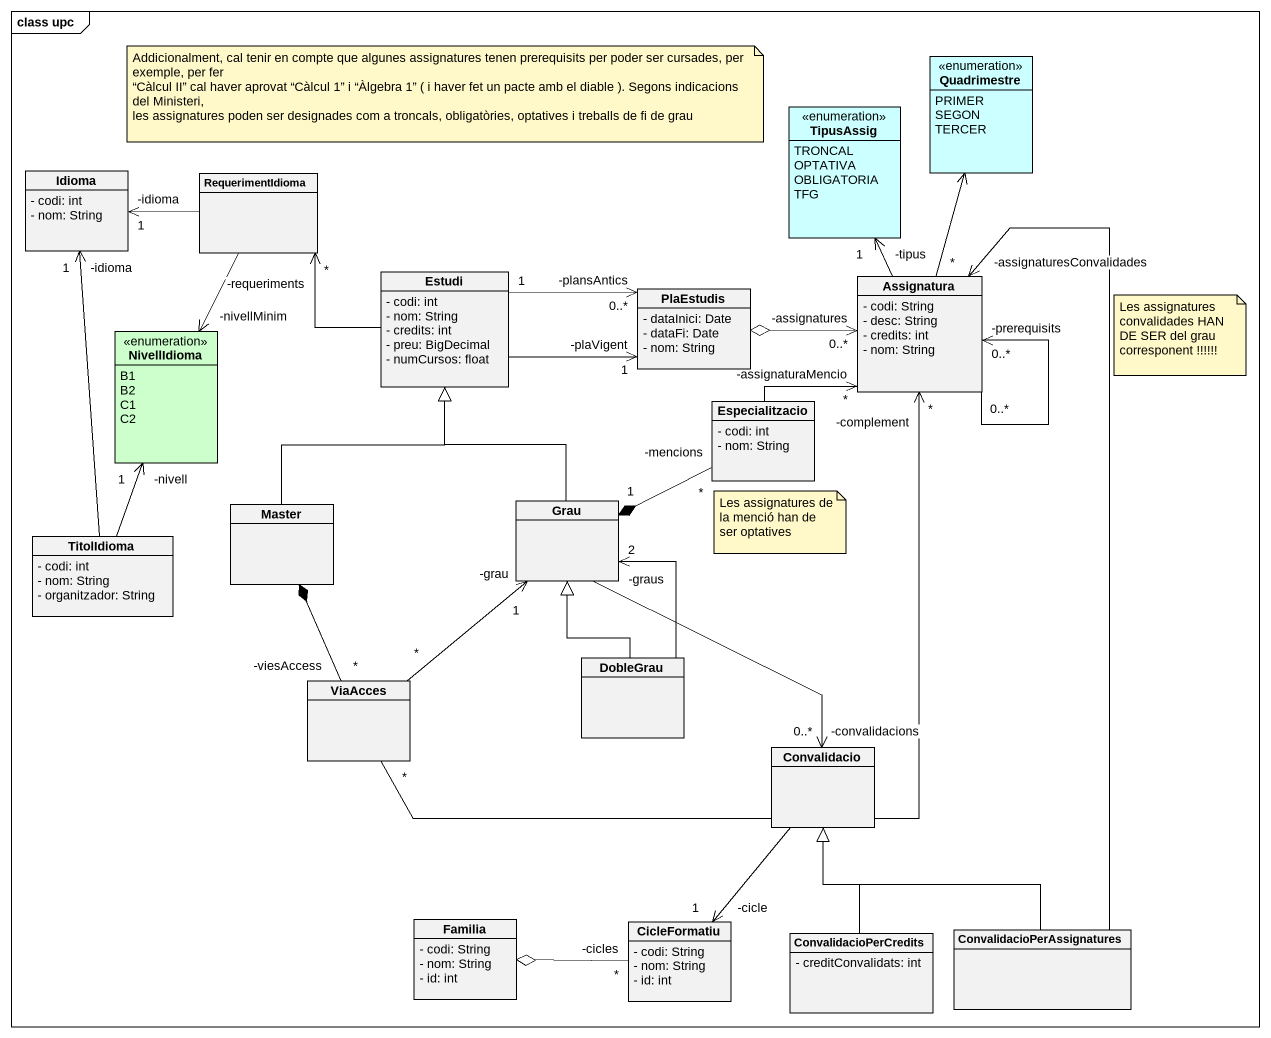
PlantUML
@startuml
mainframe class upc
hide circle
hide empty members
skinparam classAttributeIconSize 0
enum Quadrimestre #CCFFFF {
  PRIMER
  SEGON
  TERCER
}
enum TipusAssig #CCFFFF {
  TRONCAL
  OPTATIVA
  OBLIGATORIA
  TFG
}
class Idioma {
  - codi: int
  - nom: String
}
class RequerimentIdioma
class Estudi {
  - codi: int
  - nom: String
  - credits: int
  - preu: BigDecimal
  - numCursos: float
}
class PlaEstudis {
  - dataInici: Date
  - dataFi: Date
  - nom: String
}
class Assignatura {
  - codi: String
  - desc: String
  - credits: int
  - nom: String
}
enum NivellIdioma #CCFFCC {
  B1
  B2
  C1
  C2
}
class Especialitzacio {
  - codi: int
  - nom: String
}
class Master
class Grau
class TitolIdioma {
  - codi: int
  - nom: String
  - organitzador: String
}
class ViaAcces
class DobleGrau
class Convalidacio
class Familia {
  - codi: String
  - nom: String
  - id: int
}
class CicleFormatiu {
  - codi: String
  - nom: String
  - id: int
}
class ConvalidacioPerCredits {
  - creditConvalidats: int
}
class ConvalidacioPerAssignatures
RequerimentIdioma -left-> "-idioma\n1" Idioma
RequerimentIdioma --> "-nivellMinim" NivellIdioma
Estudi -up-> "-requeriments\n*" RequerimentIdioma
Estudi -right-> "-plaVigent\n1" PlaEstudis
PlaEstudis "-plansAntics\n0..*" <-left- "1" Estudi
Assignatura -up-> Quadrimestre
Assignatura -up-> "-tipus\n1" TipusAssig
Assignatura "-assignatures\n0..*" <-left-o PlaEstudis
Assignatura "0..*" --> "-prerequisits\n0..*" Assignatura
Especialitzacio -up-> "-assignaturaMencio\n*" Assignatura
Especialitzacio "-mencions\n*" -left-* "1" Grau
Master -up-|> Estudi
Grau -up-|> Estudi
Grau "-graus" --> "-convalidacions\n0..*" Convalidacio
TitolIdioma -up-> "-idioma\n1" Idioma
TitolIdioma -up-> "-nivell\n1" NivellIdioma
ViaAcces "*" -up-> "-complement\n*" Assignatura
ViaAcces "-viesAccess\n*" -up-* Master
ViaAcces "*" -up-> "-grau\n1" Grau
DobleGrau -up-|> Grau
DobleGrau -up-> "2" Grau
Convalidacio --> "-cicle\n1" CicleFormatiu
CicleFormatiu "-cicles\n*" -left-o Familia
ConvalidacioPerCredits -up-|> Convalidacio
ConvalidacioPerAssignatures -up-> "-assignaturesConvalidades\n*" Assignatura
ConvalidacioPerAssignatures -up-|> Convalidacio
note as N1
  Addicionalment, cal tenir en compte que algunes assignatures tenen prerequisits per poder ser cursades, per exemple, per fer
  “Càlcul II” cal haver aprovat “Càlcul 1” i “Àlgebra 1” ( i haver fet un pacte amb el diable ). Segons indicacions del Ministeri,
  les assignatures poden ser designades com a troncals, obligatòries, optatives i treballs de fi de grau
end note
note as N2
  Les assignatures convalidades HAN DE SER del grau corresponent !!!!!!
end note
note as N3
  Les assignatures de la menció han de ser optatives
end note
@enduml
